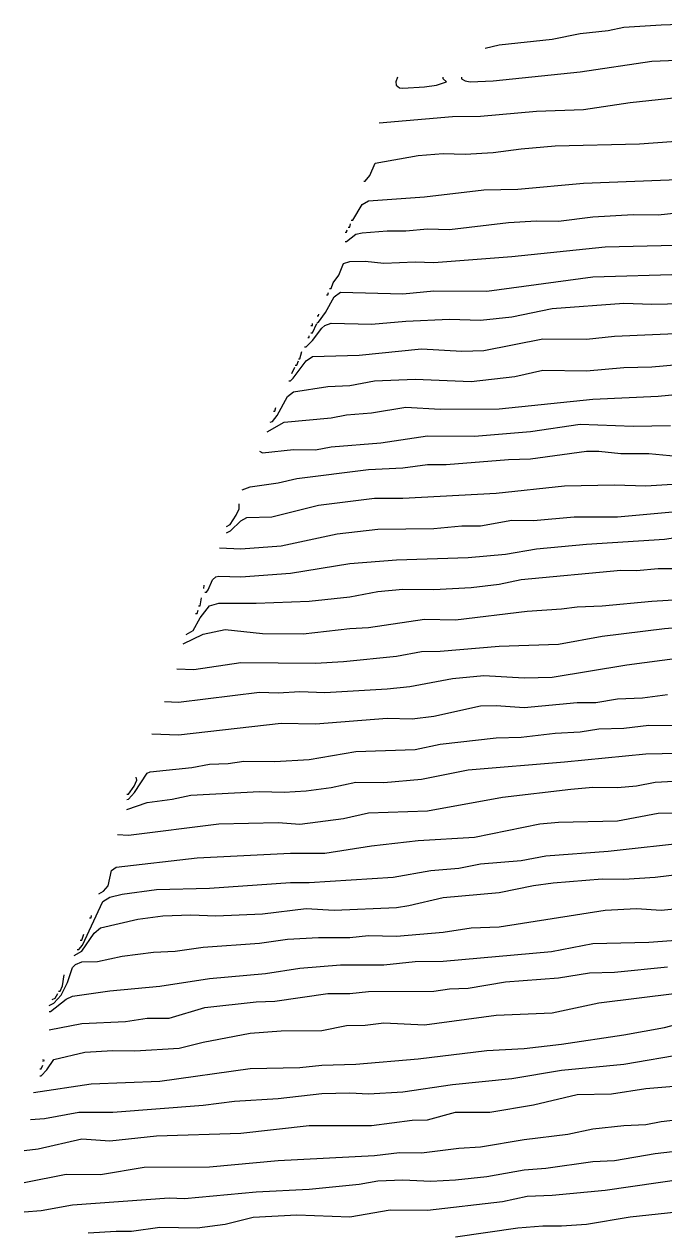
# Model space of a CAD drawing. Extents: x 474277 to 475042, y 254928 to 255625.
# Drawn here: x 474301.43 to 474317.2, y 255521.82 to 255551.56 of the extents above; entities that cross this region are included whole.
import ezdxf

# ---------------------------------------------------------------- set-up
doc = ezdxf.new("R2010")
doc.units = 0
doc.header["$MEASUREMENT"] = 0
doc.layers.add('BaseMapV2_DTM_export_MonNov09090547073261 — entities', color=1, linetype='CONTINUOUS')

msp = doc.modelspace()

# ---------------------------------------------------------------- linework, layer by layer
at = {"layer": 'BaseMapV2_DTM_export_MonNov09090547073261 — entities', "color": 15, "linetype": 'Continuous', "true_color": 0xb7484b}
for points in [[(474312.783, 255550.965, 91.5), (474313.128, 255551.047, 91.5), (474314.432, 255551.19, 91.5), (474315.122, 255551.325, 91.5), (474315.812, 255551.401, 91.5), (474316.195, 255551.481, 91.5), (474317.115, 255551.54, 91.5), (474317.575, 255551.555, 91.5)], [(474312.195, 255550.248, 91.75), (474312.195, 255550.209, 91.75), (474312.285, 255550.16, 91.75), (474312.416, 255550.133, 91.75), (474312.975, 255550.159, 91.75), (474315.122, 255550.386, 91.75), (474316.885, 255550.645, 91.75), (474318.725, 255550.715, 91.75)], [(474310.621, 255550.248, 91.75), (474310.581, 255550.133, 91.75), (474310.59, 255550.056, 91.75), (474310.674, 255549.986, 91.75), (474310.751, 255549.981, 91.75), (474311.288, 255550.01, 91.75), (474311.586, 255550.056, 91.75), (474311.827, 255550.133, 91.75), (474311.744, 255550.209, 91.75), (474311.744, 255550.248, 91.75)], [(474310.176, 255549.124, 92), (474311.978, 255549.282, 92), (474312.668, 255549.292, 92), (474314.048, 255549.415, 92), (474315.198, 255549.459, 92), (474316.349, 255549.631, 92), (474317.499, 255549.75, 92)], [(474309.793, 255547.691, 92.25), (474309.831, 255547.691, 92.25), (474309.946, 255547.832, 92.25), (474310.073, 255548.139, 92.25), (474311.135, 255548.326, 92.25), (474311.748, 255548.376, 92.25), (474312.285, 255548.357, 92.25), (474312.975, 255548.396, 92.25), (474313.665, 255548.492, 92.25), (474314.508, 255548.558, 92.25), (474316.579, 255548.611, 92.25), (474318.495, 255548.753, 92.25)], [(474309.486, 255546.733, 92.5), (474309.524, 255546.733, 92.5), (474309.754, 255547.121, 92.5), (474309.908, 255547.208, 92.5), (474311.288, 255547.307, 92.5), (474312.745, 255547.478, 92.5), (474313.588, 255547.497, 92.5), (474315.198, 255547.642, 92.5), (474317.729, 255547.745, 92.5)], [(474309.333, 255546.212, 92.75), (474309.371, 255546.212, 92.75), (474309.601, 255546.387, 92.75), (474309.754, 255546.425, 92.75), (474310.368, 255546.471, 92.75), (474310.828, 255546.467, 92.75), (474311.365, 255546.521, 92.75), (474311.901, 255546.507, 92.75), (474313.358, 255546.673, 92.75), (474314.048, 255546.717, 92.75), (474314.585, 255546.712, 92.75), (474315.428, 255546.814, 92.75), (474316.425, 255546.869, 92.75), (474317.039, 255546.867, 92.75), (474317.729, 255546.941, 92.75)], [(474309.409, 255546.563, 92.5), (474309.448, 255546.563, 92.5), (474309.468, 255546.644, 92.5)], [(474309.333, 255546.439, 92.5), (474309.371, 255546.439, 92.5), (474309.384, 255546.491, 92.5)], [(474308.949, 255545.049, 93), (474308.988, 255545.049, 93), (474309.043, 255545.187, 93), (474309.176, 255545.379, 93), (474309.294, 255545.666, 93), (474309.448, 255545.713, 93), (474309.831, 255545.72, 93), (474310.291, 255545.677, 93), (474311.058, 255545.709, 93), (474311.518, 255545.693, 93), (474313.435, 255545.838, 93), (474315.735, 255546.08, 93), (474318.495, 255546.142, 93)], [(474308.643, 255544.208, 93.25), (474308.681, 255544.223, 93.25), (474308.851, 255544.459, 93.25), (474309.064, 255544.846, 93.25), (474309.218, 255544.961, 93.25), (474310.751, 255544.922, 93.25), (474311.518, 255544.991, 93.25), (474312.821, 255544.985, 93.25), (474315.428, 255545.337, 93.25), (474317.652, 255545.401, 93.25)], [(474308.873, 255544.899, 93), (474308.911, 255544.899, 93), (474308.923, 255544.957, 93)], [(474308.336, 255543.618, 93.5), (474308.374, 255543.618, 93.5), (474308.531, 255543.769, 93.5), (474308.758, 255544.076, 93.5), (474308.834, 255544.143, 93.5), (474308.988, 255544.199, 93.5), (474309.984, 255544.175, 93.5), (474310.828, 255544.25, 93.5), (474311.901, 255544.297, 93.5), (474312.668, 255544.274, 93.5), (474313.435, 255544.357, 93.5), (474314.432, 255544.563, 93.5), (474316.195, 255544.691, 93.5), (474316.885, 255544.662, 93.5), (474317.652, 255544.682, 93.5)], [(474308.643, 255544.378, 93), (474308.681, 255544.378, 93), (474308.684, 255544.42, 93)], [(474307.952, 255542.781, 93.75), (474307.991, 255542.781, 93.75), (474308.057, 255542.849, 93.75), (474308.374, 255543.27, 93.75), (474308.528, 255543.379, 93.75), (474309.678, 255543.408, 93.75), (474311.211, 255543.563, 93.75), (474312.208, 255543.508, 93.75), (474312.745, 255543.53, 93.75), (474314.202, 255543.812, 93.75), (474315.275, 255543.805, 93.75), (474315.965, 255543.876, 93.75), (474318.956, 255544.008, 93.75)], [(474308.489, 255544.139, 93), (474308.528, 255544.139, 93), (474308.535, 255544.19, 93)], [(474308.489, 255543.96, 93.25), (474308.528, 255543.96, 93.25), (474308.639, 255544.19, 93.25)], [(474308.413, 255543.843, 93.25), (474308.451, 255543.843, 93.25), (474308.453, 255543.884, 93.25)], [(474308.183, 255543.318, 93.5), (474308.221, 255543.318, 93.5), (474308.273, 255543.5, 93.5)], [(474307.492, 255541.763, 94), (474307.544, 255541.775, 94), (474307.661, 255541.928, 94), (474307.914, 255542.391, 94), (474308.067, 255542.512, 94), (474308.911, 255542.639, 94), (474309.448, 255542.668, 94), (474310.061, 255542.779, 94), (474311.058, 255542.824, 94), (474312.438, 255542.765, 94), (474313.511, 255542.885, 94), (474314.202, 255543.039, 94), (474315.275, 255543.026, 94), (474316.195, 255543.109, 94), (474316.885, 255543.128, 94), (474319.109, 255543.321, 94)], [(474308.022, 255542.964, 93.5), (474308.097, 255543.117, 93.5)], [(474308.106, 255543.163, 93.5), (474308.144, 255543.163, 93.5), (474308.183, 255543.275, 93.5)], [(474307.416, 255541.526, 94.25), (474307.837, 255541.764, 94.25), (474308.988, 255541.869, 94.25), (474309.371, 255541.944, 94.25), (474309.984, 255541.991, 94.25), (474310.828, 255542.131, 94.25), (474311.671, 255542.086, 94.25), (474313.128, 255542.087, 94.25), (474315.428, 255542.332, 94.25), (474317.039, 255542.399, 94.25), (474318.649, 255542.557, 94.25)], [(474307.569, 255542.034, 93.75), (474307.607, 255542.034, 93.75), (474307.632, 255542.12, 93.75)], [(474307.226, 255541.047, 94.5), (474307.301, 255541.011, 94.5), (474308.067, 255541.086, 94.5), (474308.604, 255541.085, 94.5), (474308.988, 255541.153, 94.5), (474310.214, 255541.256, 94.5), (474311.365, 255541.423, 94.5), (474312.515, 255541.422, 94.5), (474313.895, 255541.536, 94.5), (474315.122, 255541.712, 94.5), (474316.425, 255541.661, 94.5), (474317.345, 255541.679, 94.5)], [(474306.802, 255540.101, 94.75), (474306.994, 255540.17, 94.75), (474307.684, 255540.269, 94.75), (474308.144, 255540.379, 94.75), (474309.908, 255540.596, 94.75), (474310.751, 255540.635, 94.75), (474311.365, 255540.718, 94.75), (474311.825, 255540.724, 94.75), (474313.358, 255540.847, 94.75), (474313.895, 255540.858, 94.75), (474315.275, 255541.045, 94.75), (474315.582, 255541.045, 94.75), (474316.118, 255540.991, 94.75), (474316.809, 255540.994, 94.75), (474317.499, 255540.926, 94.75)], [(474306.419, 255539.042, 95), (474306.517, 255539.091, 95), (474306.764, 255539.336, 95), (474306.917, 255539.417, 95), (474307.531, 255539.436, 95), (474308.681, 255539.724, 95), (474310.061, 255539.892, 95), (474310.751, 255539.891, 95), (474313.051, 255540.012, 95), (474314.738, 255540.194, 95), (474315.965, 255540.218, 95), (474316.732, 255540.192, 95), (474317.652, 255540.253, 95)], [(474306.246, 255538.67, 95.25), (474306.764, 255538.643, 95.25), (474307.761, 255538.719, 95.25), (474309.141, 255539.013, 95.25), (474310.138, 255539.129, 95.25), (474311.518, 255539.143, 95.25), (474312.208, 255539.215, 95.25), (474312.668, 255539.213, 95.25), (474313.435, 255539.352, 95.25), (474313.972, 255539.346, 95.25), (474314.968, 255539.436, 95.25), (474316.042, 255539.437, 95.25), (474318.649, 255539.674, 95.25)], [(474306.419, 255539.197, 94.75), (474306.502, 255539.245, 94.75), (474306.653, 255539.475, 94.75), (474306.725, 255539.628, 94.75), (474306.726, 255539.756, 94.75)], [(474305.882, 255537.581, 95.5), (474305.921, 255537.581, 95.5), (474305.963, 255537.635, 95.5), (474306.074, 255537.882, 95.5), (474306.151, 255537.959, 95.5), (474306.227, 255537.973, 95.5), (474306.764, 255537.955, 95.5), (474307.991, 255538.045, 95.5), (474309.448, 255538.289, 95.5), (474310.598, 255538.378, 95.5), (474312.361, 255538.429, 95.5), (474313.281, 255538.518, 95.5), (474314.048, 255538.649, 95.5), (474315.275, 255538.759, 95.5), (474317.192, 255538.88, 95.5), (474317.575, 255538.94, 95.5)], [(474305.422, 255536.541, 95.75), (474305.594, 255536.638, 95.75), (474305.767, 255536.949, 95.75), (474305.997, 255537.241, 95.75), (474306.227, 255537.311, 95.75), (474307.147, 255537.305, 95.75), (474308.451, 255537.36, 95.75), (474309.448, 255537.461, 95.75), (474310.138, 255537.595, 95.75), (474310.751, 255537.651, 95.75), (474311.518, 255537.648, 95.75), (474312.438, 255537.697, 95.75), (474313.128, 255537.776, 95.75), (474313.665, 255537.89, 95.75), (474316.118, 255538.118, 95.75), (474316.502, 255538.109, 95.75), (474317.039, 255538.16, 95.75), (474317.575, 255538.159, 95.75)], [(474305.858, 255537.673, 95.25), (474305.865, 255537.75, 95.25)], [(474305.345, 255536.312, 96), (474305.844, 255536.548, 96), (474306.381, 255536.66, 96), (474307.301, 255536.565, 96), (474308.298, 255536.557, 96), (474309.448, 255536.688, 96), (474309.908, 255536.71, 96), (474311.288, 255536.917, 96), (474312.055, 255536.896, 96), (474313.818, 255537.111, 96), (474314.662, 255537.166, 96), (474315.045, 255537.221, 96), (474315.658, 255537.24, 96), (474316.885, 255537.36, 96), (474318.495, 255537.453, 96)], [(474305.729, 255537.243, 95.5), (474305.767, 255537.243, 95.5), (474305.801, 255537.443, 95.5)], [(474305.652, 255537.051, 95.5), (474305.691, 255537.051, 95.5), (474305.717, 255537.136, 95.5)], [(474305.192, 255535.691, 96.25), (474305.614, 255535.678, 96.25), (474306.764, 255535.85, 96.25), (474308.604, 255535.833, 96.25), (474309.294, 255535.871, 96.25), (474310.598, 255536.003, 96.25), (474311.211, 255536.119, 96.25), (474311.671, 255536.131, 96.25), (474313.128, 255536.253, 96.25), (474314.585, 255536.298, 96.25), (474315.658, 255536.493, 96.25), (474317.192, 255536.688, 96.25), (474317.805, 255536.733, 96.25)], [(474304.885, 255534.887, 96.5), (474305.23, 255534.875, 96.5), (474307.224, 255535.122, 96.5), (474307.684, 255535.099, 96.5), (474308.221, 255535.135, 96.5), (474308.834, 255535.107, 96.5), (474310.368, 255535.204, 96.5), (474310.925, 255535.258, 96.5), (474311.978, 255535.453, 96.5), (474312.745, 255535.531, 96.5), (474313.742, 255535.472, 96.5), (474314.432, 255535.487, 96.5), (474316.272, 255535.789, 96.5), (474317.575, 255535.963, 96.5)], [(474304.579, 255534.094, 96.75), (474305.23, 255534.072, 96.75), (474307.761, 255534.36, 96.75), (474308.604, 255534.336, 96.75), (474310.368, 255534.483, 96.75), (474310.981, 255534.462, 96.75), (474311.518, 255534.529, 96.75), (474312.668, 255534.781, 96.75), (474313.051, 255534.795, 96.75), (474313.742, 255534.745, 96.75), (474315.045, 255534.861, 96.75), (474315.505, 255534.867, 96.75), (474316.042, 255534.951, 96.75), (474316.655, 255534.983, 96.75), (474317.269, 255535.064, 96.75)], [(474303.965, 255532.482, 97), (474304.004, 255532.485, 97), (474304.149, 255532.651, 97), (474304.464, 255533.122, 97), (474304.54, 255533.156, 97), (474305.56, 255533.264, 97), (474305.997, 255533.347, 97), (474306.457, 255533.363, 97), (474306.841, 255533.421, 97), (474307.607, 255533.412, 97), (474308.451, 255533.46, 97), (474309.601, 255533.659, 97), (474311.058, 255533.705, 97), (474311.671, 255533.842, 97), (474313.051, 255533.993, 97), (474313.665, 255534.008, 97), (474314.508, 255534.114, 97), (474315.122, 255534.147, 97), (474315.582, 255534.22, 97), (474316.195, 255534.235, 97), (474316.809, 255534.303, 97), (474317.882, 255534.3, 97)], [(474303.965, 255532.231, 97.25), (474304.464, 255532.401, 97.25), (474305.077, 255532.485, 97.25), (474305.537, 255532.586, 97.25), (474307.224, 255532.675, 97.25), (474307.837, 255532.657, 97.25), (474308.374, 255532.69, 97.25), (474308.988, 255532.77, 97.25), (474309.601, 255532.904, 97.25), (474310.291, 255532.895, 97.25), (474311.211, 255532.976, 97.25), (474312.361, 255533.21, 97.25), (474314.738, 255533.401, 97.25), (474316.732, 255533.604, 97.25), (474318.342, 255533.634, 97.25)], [(474303.735, 255531.613, 97.5), (474304.004, 255531.6, 97.5), (474306.227, 255531.881, 97.5), (474307.684, 255531.908, 97.5), (474308.221, 255531.873, 97.5), (474309.294, 255532.011, 97.5), (474309.908, 255532.146, 97.5), (474311.365, 255532.196, 97.5), (474313.205, 255532.533, 97.5), (474314.892, 255532.734, 97.5), (474315.428, 255532.779, 97.5), (474316.042, 255532.77, 97.5), (474316.502, 255532.816, 97.5), (474316.962, 255532.904, 97.5), (474317.422, 255532.926, 97.5)], [(474303.965, 255532.609, 96.75), (474304.004, 255532.609, 96.75), (474304.139, 255532.804, 96.75), (474304.212, 255532.957, 96.75), (474304.195, 255533.024, 96.75)], [(474303.275, 255530.158, 97.75), (474303.39, 255530.223, 97.75), (474303.5, 255530.35, 97.75), (474303.581, 255530.734, 97.75), (474303.697, 255530.814, 97.75), (474305.691, 255531.045, 97.75), (474307.991, 255531.159, 97.75), (474308.834, 255531.155, 97.75), (474309.984, 255531.342, 97.75), (474311.135, 255531.471, 97.75), (474312.515, 255531.551, 97.75), (474314.125, 255531.882, 97.75), (474314.585, 255531.918, 97.75), (474316.042, 255531.951, 97.75), (474317.039, 255532.144, 97.75), (474319.262, 255532.185, 97.75)], [(474302.738, 255528.786, 98), (474302.777, 255528.786, 98), (474302.867, 255528.893, 98), (474303.375, 255529.967, 98), (474303.544, 255530.075, 98), (474303.85, 255530.145, 98), (474304.694, 255530.264, 98), (474305.997, 255530.297, 98), (474307.991, 255530.438, 98), (474308.451, 255530.433, 98), (474310.521, 255530.566, 98), (474311.441, 255530.733, 98), (474312.131, 255530.792, 98), (474312.668, 255530.899, 98), (474313.665, 255530.98, 98), (474314.278, 255531.093, 98), (474315.812, 255531.209, 98), (474317.882, 255531.434, 98)], [(474302.662, 255528.639, 98.25), (474302.854, 255528.745, 98.25), (474303.16, 255529.185, 98.25), (474303.314, 255529.32, 98.25), (474304.234, 255529.534, 98.25), (474304.847, 255529.615, 98.25), (474305.537, 255529.638, 98.25), (474306.151, 255529.613, 98.25), (474307.301, 255529.664, 98.25), (474308.374, 255529.794, 98.25), (474309.064, 255529.756, 98.25), (474310.598, 255529.824, 98.25), (474310.905, 255529.867, 98.25), (474311.748, 255530.068, 98.25), (474313.128, 255530.187, 98.25), (474313.972, 255530.36, 98.25), (474314.456, 255530.427, 98.25), (474315.658, 255530.522, 98.25), (474316.195, 255530.517, 98.25), (474316.962, 255530.567, 98.25), (474318.112, 255530.703, 98.25)], [(474302.048, 255527.409, 98.5), (474302.163, 255527.468, 98.5), (474302.349, 255527.667, 98.5), (474302.499, 255527.973, 98.5), (474302.623, 255528.345, 98.5), (474302.7, 255528.421, 98.5), (474302.854, 255528.48, 98.5), (474303.237, 255528.493, 98.5), (474303.85, 255528.626, 98.5), (474304.617, 255528.723, 98.5), (474305.154, 255528.746, 98.5), (474305.844, 255528.846, 98.5), (474307.224, 255528.939, 98.5), (474307.914, 255529.04, 98.5), (474308.681, 255529.082, 98.5), (474309.448, 255529.082, 98.5), (474309.908, 255529.134, 98.5), (474310.598, 255529.113, 98.5), (474311.748, 255529.214, 98.5), (474312.438, 255529.318, 98.5), (474313.128, 255529.343, 98.5), (474315.735, 255529.753, 98.5), (474316.502, 255529.793, 98.5), (474317.115, 255529.758, 98.5), (474318.419, 255529.885, 98.5)], [(474303.045, 255529.57, 97.75), (474303.084, 255529.57, 97.75), (474303.091, 255529.622, 97.75)], [(474302.048, 255527.262, 98.75), (474302.087, 255527.262, 98.75), (474302.47, 255527.565, 98.75), (474302.623, 255527.639, 98.75), (474303.544, 255527.766, 98.75), (474304.77, 255527.882, 98.75), (474305.997, 255528.07, 98.75), (474307.377, 255528.194, 98.75), (474308.221, 255528.327, 98.75), (474309.218, 255528.409, 98.75), (474310.291, 255528.409, 98.75), (474311.058, 255528.492, 98.75), (474311.748, 255528.503, 98.75), (474314.417, 255528.74, 98.75), (474315.428, 255528.932, 98.75), (474316.809, 255528.966, 98.75), (474319.262, 255529.146, 98.75)], [(474302.815, 255529.015, 97.75), (474302.854, 255529.015, 97.75), (474302.9, 255529.162, 97.75)], [(474302.048, 255526.814, 99), (474302.854, 255526.963, 99), (474303.927, 255527.016, 99), (474304.464, 255527.095, 99), (474305, 255527.099, 99), (474305.882, 255527.36, 99), (474307.147, 255527.498, 99), (474307.607, 255527.515, 99), (474308.911, 255527.708, 99), (474309.448, 255527.702, 99), (474309.908, 255527.755, 99), (474311.518, 255527.759, 99), (474311.901, 255527.816, 99), (474312.361, 255527.836, 99), (474313.281, 255527.989, 99), (474314.585, 255528.09, 99), (474315.352, 255528.209, 99), (474315.965, 255528.23, 99), (474317.269, 255528.361, 99)], [(474302.278, 255527.76, 98.25), (474302.317, 255527.76, 98.25), (474302.377, 255527.897, 98.25), (474302.422, 255528.165, 98.25)], [(474301.818, 255525.682, 99.25), (474301.857, 255525.682, 99.25), (474301.995, 255525.826, 99.25), (474302.163, 255526.083, 99.25), (474302.93, 255526.263, 99.25), (474303.62, 255526.304, 99.25), (474304.157, 255526.29, 99.25), (474305.252, 255526.363, 99.25), (474305.844, 255526.51, 99.25), (474306.994, 255526.726, 99.25), (474307.761, 255526.788, 99.25), (474308.758, 255526.793, 99.25), (474309.371, 255526.918, 99.25), (474309.831, 255526.926, 99.25), (474310.291, 255526.981, 99.25), (474311.288, 255526.936, 99.25), (474313.051, 255527.168, 99.25), (474314.432, 255527.23, 99.25), (474315.582, 255527.472, 99.25), (474317.499, 255527.714, 99.25)], [(474302.125, 255527.559, 98.25), (474302.195, 255527.59, 98.25), (474302.263, 255527.705, 98.25)], [(474301.665, 255525.267, 99.5), (474303.084, 255525.478, 99.5), (474304.77, 255525.546, 99.5), (474306.994, 255525.856, 99.5), (474308.221, 255525.882, 99.5), (474308.758, 255525.943, 99.5), (474309.601, 255525.969, 99.5), (474311.135, 255526.094, 99.5), (474312.821, 255526.303, 99.5), (474313.742, 255526.352, 99.5), (474314.662, 255526.457, 99.5), (474316.195, 255526.688, 99.5), (474317.192, 255526.865, 99.5), (474317.729, 255527.004, 99.5)], [(474301.588, 255524.607, 99.75), (474301.933, 255524.63, 99.75), (474302.777, 255524.786, 99.75), (474303.62, 255524.788, 99.75), (474305.844, 255524.958, 99.75), (474306.611, 255525.057, 99.75), (474307.684, 255525.119, 99.75), (474308.758, 255525.243, 99.75), (474309.448, 255525.257, 99.75), (474309.908, 255525.232, 99.75), (474310.751, 255525.288, 99.75), (474311.978, 255525.469, 99.75), (474313.435, 255525.615, 99.75), (474314.662, 255525.815, 99.75), (474316.195, 255525.967, 99.75), (474317.729, 255526.228, 99.75)], [(474301.818, 255525.848, 99), (474301.857, 255525.848, 99), (474301.893, 255525.941, 99)], [(474301.895, 255526.04, 99), (474301.936, 255526.056, 99), (474301.895, 255526.075, 99)], [(474301.435, 255523.844, 100), (474301.78, 255523.884, 100), (474302.854, 255524.127, 100), (474303.544, 255524.078, 100), (474304.694, 255524.2, 100), (474306.764, 255524.264, 100), (474308.451, 255524.459, 100), (474309.984, 255524.459, 100), (474310.981, 255524.585, 100), (474311.365, 255524.6, 100), (474312.055, 255524.788, 100), (474312.898, 255524.787, 100), (474313.972, 255524.967, 100), (474315.045, 255525.219, 100), (474315.888, 255525.239, 100), (474316.732, 255525.371, 100), (474317.422, 255525.424, 100)], [(474301.435, 255523.051, 100.25), (474302.47, 255523.263, 100.25), (474303.314, 255523.253, 100.25), (474304.387, 255523.431, 100.25), (474305.997, 255523.442, 100.25), (474307.684, 255523.594, 100.25), (474310.061, 255523.72, 100.25), (474310.674, 255523.794, 100.25), (474311.211, 255523.785, 100.25), (474312.131, 255523.9, 100.25), (474312.668, 255523.932, 100.25), (474313.742, 255524.116, 100.25), (474314.815, 255524.245, 100.25), (474315.428, 255524.374, 100.25), (474316.195, 255524.458, 100.25), (474316.732, 255524.482, 100.25), (474317.115, 255524.558, 100.25), (474318.189, 255524.674, 100.25)], [(474301.435, 255522.334, 100.5), (474301.857, 255522.367, 100.5), (474302.623, 255522.501, 100.5), (474305, 255522.675, 100.5), (474305.384, 255522.662, 100.5), (474307.147, 255522.827, 100.5), (474308.451, 255522.893, 100.5), (474309.678, 255523.014, 100.5), (474310.138, 255523.095, 100.5), (474310.751, 255523.119, 100.5), (474311.441, 255523.084, 100.5), (474312.055, 255523.118, 100.5), (474312.821, 255523.204, 100.5), (474313.742, 255523.367, 100.5), (474314.278, 255523.408, 100.5), (474315.428, 255523.572, 100.5), (474315.965, 255523.596, 100.5), (474316.962, 255523.77, 100.5), (474318.879, 255523.988, 100.5)], [(474303.007, 255521.815, 100.75), (474303.697, 255521.859, 100.75), (474304.08, 255521.853, 100.75), (474304.77, 255521.956, 100.75), (474305.691, 255521.941, 100.75), (474306.381, 255522.027, 100.75), (474307.071, 255522.204, 100.75), (474308.144, 255522.26, 100.75), (474309.448, 255522.213, 100.75), (474310.444, 255522.378, 100.75), (474311.365, 255522.37, 100.75), (474313.205, 255522.584, 100.75), (474313.818, 255522.72, 100.75), (474314.432, 255522.744, 100.75), (474315.735, 255522.864, 100.75), (474318.342, 255523.244, 100.75)], [(474312.055, 255521.72, 101), (474313.588, 255521.936, 101), (474314.202, 255521.991, 101), (474314.662, 255521.987, 101), (474315.275, 255522.028, 101), (474316.349, 255522.21, 101), (474317.959, 255522.381, 101)]]:
    msp.add_polyline3d(points, dxfattribs=at)

doc.saveas('drawing.dxf')
